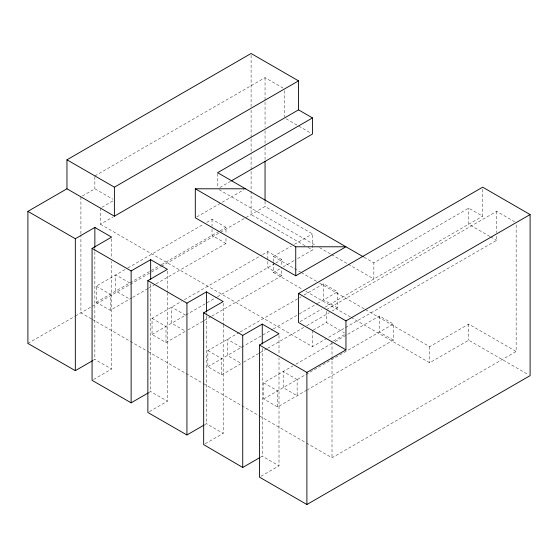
<?xml version="1.0" encoding="UTF-8"?>
<svg xmlns="http://www.w3.org/2000/svg" width="558" height="558" viewBox="0 0 558 558"><rect width="100%" height="100%" fill="white"/><g stroke="black" fill="none" stroke-linecap="round" stroke-linejoin="round"><path stroke-width="0.42" stroke-dasharray="2.79 2.09" d="M94.86 175.91L265.05 77.653L283.08 88.059M82.382 196.004L94.86 188.792L112.89 199.206M101.912 207.276L112.918 200.915M100.44 208.127L100.44 224.232L113.267 216.825M219.88 187.488L230.419 181.406M196.8 216.923L244.02 189.657M131.988 297.756L110.205 310.332L96.255 302.283L96.255 286.17L127.064 268.384M127.817 267.952L203.768 224.1M206.774 222.363L212.04 219.322L225.99 227.378L225.99 234.158M96.255 302.283L161.318 264.715M161.66 264.52L219.224 231.284M219.978 230.852L225.99 227.378M27.9 343.435L74.653 316.442M75.407 316.002L160.613 266.815M161.367 266.375L265.05 206.516L312.48 233.9L312.48 250.005L296.703 259.114M132.741 297.323L147.786 288.639M148.533 288.207L155.305 284.294M156.052 283.862L225.99 243.483L225.99 237.548M185.535 315.165L171.585 307.109L171.585 323.221L185.535 331.271L166.005 342.549L152.055 334.493L152.055 318.388L181.364 301.466M184.37 299.73L261.821 255.013M262.574 254.581L267.84 251.539L281.79 259.596L281.79 266.375M93.36 360.252L94.86 359.387L111.6 369.047L111.6 261.423M273.42 261.535L273.42 256.45L291.45 246.043M294.45 244.306L312.48 233.9M152.055 334.493L216.706 297.17M217.46 296.737L275.185 263.411M275.771 263.069L281.79 259.596M273.42 262.386L273.42 272.555L280.179 268.656M283.185 266.919L295.956 259.547M93.57 379.461L111.6 369.047M187.788 329.973L203.586 320.857M204.333 320.418L211.105 316.512M211.852 316.079L281.79 275.701L281.79 267.226M241.335 347.383L227.385 339.327L227.385 355.432L241.335 363.488L221.805 374.767L207.855 366.711L207.855 350.605L239.417 332.38M240.17 331.947L298.823 298.084M299.576 297.651L301.083 296.779M304.089 295.043L323.64 283.757L337.59 291.806L337.59 307.918L332.324 310.952M149.16 392.413L150.66 391.549L167.4 401.209L167.4 292.762M364.06 257.231L373.86 262.895L468.72 208.127L482.67 216.176L482.67 188.89M207.855 366.711L272.506 329.387M273.26 328.955L298.823 314.189M299.241 313.952L316.874 303.768M317.286 303.531L337.59 291.806M300.037 321.617L321.924 308.986M324.944 307.242L482.67 216.176M149.37 411.616L167.4 401.209M326.43 309.606L496.62 211.343L514.65 221.756M243.588 362.184L259.386 353.068M260.133 352.635L266.905 348.729M267.652 348.297L303.747 327.455M306.761 325.719L329.318 312.689M313.212 330.12L326.43 322.489L344.46 332.896M100.44 224.232L312.48 346.651L496.62 240.338L496.62 236.076M333.482 340.973L344.488 334.612M306.914 390.063L277.605 406.977L263.655 398.928L263.655 382.816L292.964 365.902M295.97 364.165L332.066 343.323M335.072 341.587L379.44 315.968L393.39 324.024L393.39 340.136L307.66 389.624M204.96 424.561L206.46 423.689L223.2 433.357L223.2 324.965M263.655 398.928L393.39 324.024M205.17 443.763L223.2 433.357M365.504 309.613L429.66 346.658L468.72 324.1L516.15 351.484L516.15 223.493M260.76 457.058L262.26 456.186L279 465.853L279 358.096M351.163 317.439L429.66 362.763L468.72 340.213L528.6 374.788M260.97 476.26L279 465.853M306.37 442.996L332.01 457.797L516.15 351.484M286.087 118.791L310.973 133.16M489.833 236.425L468.72 224.232L468.72 208.127M490.587 236.857L496.62 240.338M219.127 189.664L315.744 245.443M319.518 247.626L330.838 254.162M331.591 254.594L347.446 263.746M348.199 264.185L373.86 279L373.86 262.895M304.996 245.687L251.1 214.572L251.1 154.489M307.988 247.417L312.48 250.005M273.42 256.45L300.595 272.137M301.348 272.576L316.442 281.288M319.462 283.032L364.751 309.181M225.99 243.483L212.04 235.434L212.04 226.953M281.79 275.701L267.84 267.645L267.84 260.014M337.59 307.918L323.64 299.862L323.64 283.757M393.39 340.136L379.44 332.08L379.44 315.968M273.42 272.555L302.854 289.553M305.875 291.297L350.41 317.007M129.735 282.948L115.785 274.899L115.785 291.004L129.735 299.06M96.255 286.17L110.205 294.226L110.205 310.332M152.055 318.388L166.005 326.444L166.005 342.549M207.855 350.605L221.805 358.655L221.805 374.767M263.655 382.816L277.605 390.872L277.605 406.977M91.47 318.925L80.91 312.829L80.91 234.932M92.223 319.357L147.27 351.135M148.023 351.575L203.07 383.353M203.823 383.792L258.87 415.57M259.623 416.003L305.617 442.564M496.62 211.343L496.62 232.665M468.72 324.1L468.72 340.213M429.66 346.658L429.66 362.763M332.01 341.817L332.01 457.797M326.43 311.322L326.43 322.489M312.48 330.545L312.48 346.651M284.58 90.633L284.58 117.068M279 335.504L279 354.623M267.84 251.539L267.84 259.17M265.05 77.653L265.05 101.158M265.05 102.03L265.05 127.28M265.05 130.76L265.05 146.433M265.05 147.305L265.05 159.497M265.05 201.292L265.05 206.516M262.26 348.436L262.26 456.186M251.1 55.228L251.1 106.599M251.1 110.086L251.1 137.945M251.1 138.816L251.1 153.617M223.2 303.287L223.2 324.093M217.62 173.538L217.62 187.948M212.04 219.322L212.04 226.109M206.46 312.696L206.46 315.298M206.46 316.163L206.46 423.689M167.4 271.069L167.4 291.89M150.66 283.959L150.66 391.549M111.6 238.852L111.6 257.949M94.86 176.767L94.86 188.792M94.86 248.282L94.86 250.891M94.86 251.756L94.86 359.387M80.91 196.848L80.91 234.067M297.135 379.593L283.185 371.544L283.185 387.65L297.135 395.706L297.135 379.593"/><path stroke-width="0.84" d="M66.96 188.792L66.96 159.797L251.1 53.491L298.53 80.868L298.53 109.863L114.39 216.176L66.96 188.792L27.9 211.349L27.9 343.435L75.33 370.658L92.607 360.684M66.96 159.797L114.39 187.181L298.53 80.868M27.9 211.349L75.33 238.726L94.86 227.455L111.6 237.122L92.07 248.394L92.07 380.326L131.13 402.82L148.407 392.846M231.172 180.973L312.48 134.032L312.48 117.919L217.62 172.687L363.3 256.799M92.07 248.394L131.13 270.944L150.66 259.672L167.4 269.333L147.87 280.611L147.87 412.488L186.93 434.968L204.207 424.994M147.87 280.611L186.93 303.161L206.46 291.883L223.2 301.55L203.67 312.829L203.67 444.635L242.73 467.465L260.007 457.49M295.74 275.778L345.96 246.782L295.74 246.782L195.3 188.792L195.3 217.787L295.74 275.778L295.74 246.782M530.1 214.565L345.96 320.878L345.96 349.873L298.53 322.489L298.53 293.494L482.67 187.181L530.1 214.565L530.1 375.646L306.9 504.509L259.47 477.132L259.47 345.039L279 333.768L262.26 324.1L242.73 335.379L203.67 312.829M259.47 345.039L306.9 372.423L345.96 349.873M195.3 188.792L245.52 188.792M298.53 109.863L312.48 117.919M298.53 293.494L345.96 320.878M306.9 372.423L306.9 504.509M265.05 161.241L265.05 200.42M262.26 324.1L262.26 344.091M242.73 335.379L242.73 467.465M206.46 291.883L206.46 311.831M186.93 303.161L186.93 434.968M150.66 259.672L150.66 279.628M131.13 270.944L131.13 402.82M114.39 187.181L114.39 216.176M94.86 227.455L94.86 247.417M75.33 238.726L75.33 370.658"/></g></svg>
